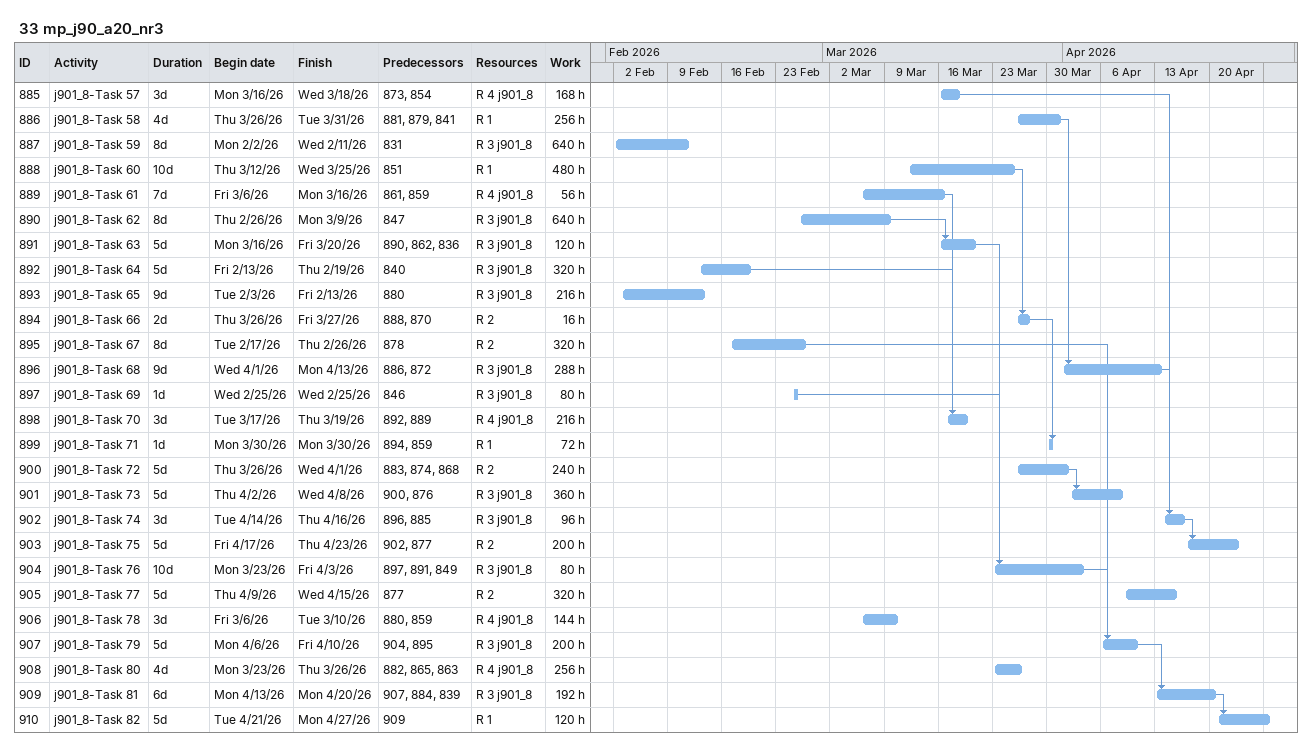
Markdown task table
33 mp_j90_a20_nr3

| ID | Task | Duration | Start | Finish | Predecessors | Resources | Work (h) |
|---|---|---|---|---|---|---|---|
| 885 | j901_8-Task 57 | 3d | 2026-03-16 | 2026-03-18 | 873, 854 | R 4 j901_8 | 168 |
| 886 | j901_8-Task 58 | 4d | 2026-03-26 | 2026-03-31 | 881, 879, 841 | R 1 | 256 |
| 887 | j901_8-Task 59 | 8d | 2026-02-02 | 2026-02-11 | 831 | R 3 j901_8 | 640 |
| 888 | j901_8-Task 60 | 10d | 2026-03-12 | 2026-03-25 | 851 | R 1 | 480 |
| 889 | j901_8-Task 61 | 7d | 2026-03-06 | 2026-03-16 | 861, 859 | R 4 j901_8 | 56 |
| 890 | j901_8-Task 62 | 8d | 2026-02-26 | 2026-03-09 | 847 | R 3 j901_8 | 640 |
| 891 | j901_8-Task 63 | 5d | 2026-03-16 | 2026-03-20 | 890, 862, 836 | R 3 j901_8 | 120 |
| 892 | j901_8-Task 64 | 5d | 2026-02-13 | 2026-02-19 | 840 | R 3 j901_8 | 320 |
| 893 | j901_8-Task 65 | 9d | 2026-02-03 | 2026-02-13 | 880 | R 3 j901_8 | 216 |
| 894 | j901_8-Task 66 | 2d | 2026-03-26 | 2026-03-27 | 888, 870 | R 2 | 16 |
| 895 | j901_8-Task 67 | 8d | 2026-02-17 | 2026-02-26 | 878 | R 2 | 320 |
| 896 | j901_8-Task 68 | 9d | 2026-04-01 | 2026-04-13 | 886, 872 | R 3 j901_8 | 288 |
| 897 | j901_8-Task 69 | 1d | 2026-02-25 | 2026-02-25 | 846 | R 3 j901_8 | 80 |
| 898 | j901_8-Task 70 | 3d | 2026-03-17 | 2026-03-19 | 892, 889 | R 4 j901_8 | 216 |
| 899 | j901_8-Task 71 | 1d | 2026-03-30 | 2026-03-30 | 894, 859 | R 1 | 72 |
| 900 | j901_8-Task 72 | 5d | 2026-03-26 | 2026-04-01 | 883, 874, 868 | R 2 | 240 |
| 901 | j901_8-Task 73 | 5d | 2026-04-02 | 2026-04-08 | 900, 876 | R 3 j901_8 | 360 |
| 902 | j901_8-Task 74 | 3d | 2026-04-14 | 2026-04-16 | 896, 885 | R 3 j901_8 | 96 |
| 903 | j901_8-Task 75 | 5d | 2026-04-17 | 2026-04-23 | 902, 877 | R 2 | 200 |
| 904 | j901_8-Task 76 | 10d | 2026-03-23 | 2026-04-03 | 897, 891, 849 | R 3 j901_8 | 80 |
| 905 | j901_8-Task 77 | 5d | 2026-04-09 | 2026-04-15 | 877 | R 2 | 320 |
| 906 | j901_8-Task 78 | 3d | 2026-03-06 | 2026-03-10 | 880, 859 | R 4 j901_8 | 144 |
| 907 | j901_8-Task 79 | 5d | 2026-04-06 | 2026-04-10 | 904, 895 | R 3 j901_8 | 200 |
| 908 | j901_8-Task 80 | 4d | 2026-03-23 | 2026-03-26 | 882, 865, 863 | R 4 j901_8 | 256 |
| 909 | j901_8-Task 81 | 6d | 2026-04-13 | 2026-04-20 | 907, 884, 839 | R 3 j901_8 | 192 |
| 910 | j901_8-Task 82 | 5d | 2026-04-21 | 2026-04-27 | 909 | R 1 | 120 |
